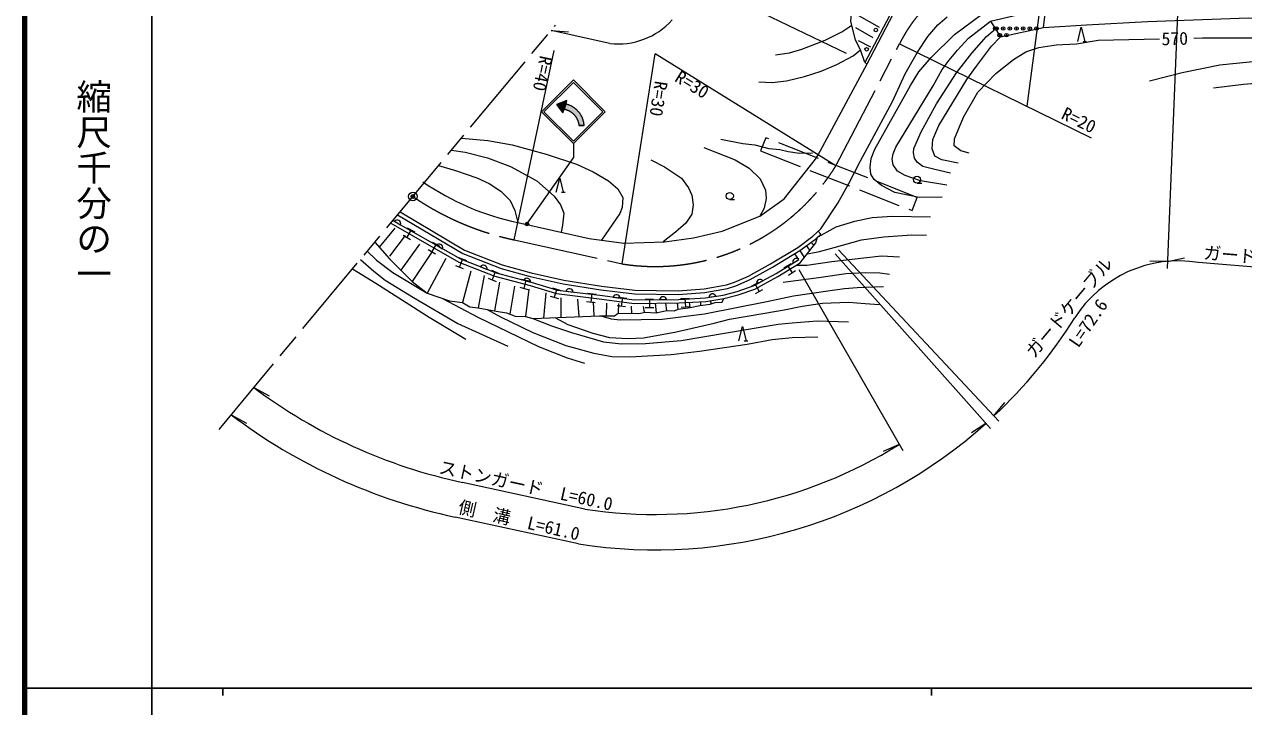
# Model space of a CAD drawing. Units: millimetres, scale not verified. Extents: x 40000 to 680000, y 20000 to 380000.
# Drawn here: x 40000 to 212046, y 202409 to 298710 of the extents above; entities that cross this region are included whole.
import ezdxf
from ezdxf.enums import TextEntityAlignment as Align

# ---------------------------------------------------------------- set-up
doc = ezdxf.new("R2010")
doc.units = ezdxf.units.MM
doc.header["$LTSCALE"] = 1000
doc.header["$PDMODE"] = 32
doc.header["$PDSIZE"] = 500
doc.linetypes.add('CHAIN', pattern=[18.5, 12, -1.5, 3.5, -1.5])
doc.linetypes.add('DASHED', pattern=[7.5, 6, -1.5])
for name, color, linetype, lineweight in [('M-BGD', 7, 'Continuous', 13), ('M-BMK', 2, 'CHAIN', 13), ('M-BMK-SRVR', 3, 'Continuous', 13), ('M-STR-HTXT', 7, 'Continuous', 13), ('M-STR-STRC', 7, 'Continuous', 13), ('M-TTL', 2, 'Continuous', 140), ('M-TTL-BAND', 7, 'Continuous', 25)]:
    doc.layers.add(name, color=color, linetype=linetype, lineweight=lineweight)
doc.layers.add('M-OTRS', color=6, linetype='Continuous')
doc.styles.add('@ＭＳ ゴシック', font='')
doc.styles.add('ＭＳ ゴシック', font='')
doc.styles.get('@ＭＳ ゴシック').set_extended_font_data('@MS Gothic')
doc.styles.get('ＭＳ ゴシック').set_extended_font_data('MS Gothic')

msp = doc.modelspace()

# ---------------------------------------------------------------- hatches: boundary and pattern name
at = {"layer": 'M-STR-HTXT'}
msp.add_hatch(color=256, dxfattribs=at).paths.add_polyline_path([(111138, 270644, -1), (110699, 270405, -1)])
at = {"layer": 'M-STR-STRC'}
for points in [[(116396, 287461), (116562, 287981), (115092, 287416), (116003, 286232), (116169, 286751), (116169, 286751)], [(116400, 287474), (116400, 287474), (116562, 287981), (115092, 287416), (116003, 286232), (116169, 286751), (116169, 286751)], [(118301, 286249), (118265, 286295), (118228, 286340), (118191, 286384), (118152, 286428), (118113, 286471), (118074, 286513), (118033, 286555), (117992, 286596), (117950, 286636), (117907, 286675), (117864, 286714), (117820, 286752), (117775, 286789), (117730, 286826), (117684, 286861), (117638, 286896), (117591, 286930), (117543, 286963), (117495, 286995), (117446, 287027), (117397, 287057), (117347, 287087), (117296, 287116), (117246, 287144), (117194, 287171), (117142, 287197), (117090, 287223), (117037, 287247), (116984, 287270), (116931, 287293), (116877, 287314), (116822, 287335), (116768, 287355), (116713, 287373), (116658, 287391), (116602, 287408), (116546, 287424), (116490, 287439), (116434, 287452), (116396, 287461), (116169, 286751), (116173, 286750), (116217, 286741), (116261, 286731), (116305, 286720), (116349, 286709), (116392, 286697), (116436, 286684), (116479, 286670), (116521, 286655), (116564, 286640), (116606, 286624), (116648, 286607), (116689, 286590), (116731, 286572), (116772, 286553), (116812, 286533), (116853, 286513), (116893, 286492), (116932, 286470), (116971, 286448), (117010, 286425), (117048, 286401), (117086, 286377), (117124, 286352), (117161, 286326), (117198, 286299), (117234, 286272), (117269, 286245), (117305, 286217), (117339, 286188), (117374, 286158), (117407, 286128), (117440, 286098), (117473, 286066), (117505, 286035), (117536, 286002), (117567, 285969), (117598, 285936), (117627, 285902), (117657, 285868), (117685, 285833), (117713, 285797), (117740, 285761), (117767, 285725), (117793, 285688), (117818, 285651), (117843, 285613), (117867, 285575), (117891, 285536), (117913, 285497), (117935, 285458), (117957, 285418), (117977, 285378), (117997, 285337), (118017, 285297), (118035, 285255), (118053, 285214), (118070, 285172), (118086, 285130), (118102, 285088), (118117, 285045), (118131, 285002), (118144, 284959), (118157, 284916), (118169, 284872), (118180, 284829), (118190, 284785), (118200, 284741), (118209, 284696), (118217, 284652), (118224, 284607), (118230, 284563), (118236, 284518), (118241, 284473), (118245, 284428), (118988, 284429), (118984, 284487), (118979, 284545), (118973, 284603), (118965, 284661), (118957, 284718), (118948, 284775), (118937, 284832), (118926, 284889), (118914, 284946), (118901, 285003), (118886, 285059), (118871, 285115), (118855, 285171), (118838, 285226), (118820, 285281), (118801, 285336), (118781, 285391), (118760, 285445), (118738, 285499), (118715, 285552), (118691, 285605), (118666, 285658), (118641, 285710), (118614, 285761), (118587, 285812), (118558, 285863), (118529, 285913), (118499, 285963), (118468, 286012), (118436, 286061), (118404, 286109), (118370, 286156), (118336, 286203)]]:
    msp.add_hatch(color=256, dxfattribs=at).paths.add_polyline_path(points)

# ---------------------------------------------------------------- linework, layer by layer
at = {"layer": 'M-BGD'}
for p, q in [((156731, 300537), (160630, 298331)), ((157293, 298277), (159711, 296865)), ((157657, 296432), (159399, 295557)), ((189390, 296300), (189890, 296300)), ((165964, 276291), (166631, 276291)), ((115788, 275022), (116288, 275022)), ((139545, 273986), (140211, 273986)), ((92225, 270920), (93086, 270429)), ((92255, 269928), (90073, 267259)), ((93732, 268887), (91500, 265982)), ((93441, 268958), (94483, 268363)), ((94558, 269702), (93962, 268661)), ((94037, 270000), (95079, 269405)), ((152390, 269101), (152014, 269503)), ((95741, 267690), (93120, 263995)), ((97532, 266673), (94699, 262393)), ((96972, 266940), (98014, 266344)), ((98089, 267684), (97493, 266642)), ((97568, 267982), (98610, 267386)), ((98153, 267532), (99013, 267040)), ((150072, 265822), (149473, 266803)), ((150856, 266838), (150387, 267478)), ((151384, 267523), (151121, 267798)), ((99480, 265654), (96819, 260788)), ((101261, 265815), (102378, 265376)), ((101819, 265596), (101381, 264479)), ((147183, 264349), (148207, 264975)), ((148450, 265006), (149295, 265522)), ((100822, 264698), (101939, 264259)), ((102983, 263875), (101810, 259431)), ((104859, 263251), (104045, 258676)), ((104359, 264491), (105281, 264128)), ((105895, 263995), (107012, 263556)), ((106453, 263775), (106015, 262658)), ((147695, 264662), (148320, 263638)), ((147808, 263325), (148832, 263950)), ((105456, 262878), (106573, 262439)), ((107041, 262326), (106359, 258286)), ((109175, 261770), (108498, 257817)), ((109894, 261602), (111054, 261294)), ((110202, 262762), (111362, 262454)), ((110457, 262591), (111415, 262336)), ((110782, 262608), (110474, 261448)), ((142589, 261765), (143642, 262340)), ((143115, 262053), (143691, 261000)), ((143330, 262056), (144200, 262531)), ((111170, 261323), (110692, 257493)), ((113573, 260835), (113244, 257253)), ((114197, 260357), (115347, 260013)), ((114542, 261507), (115691, 261163)), ((115116, 261335), (114772, 260185)), ((115705, 260095), (115701, 257358)), ((116437, 261053), (117420, 260933)), ((118036, 259912), (118227, 257465)), ((119482, 260782), (120674, 260636)), ((120078, 260709), (119933, 259518)), ((123089, 260216), (124070, 260081)), ((123802, 260219), (124991, 260055)), ((124396, 260137), (124232, 258948)), ((127597, 259927), (128797, 259944)), ((128197, 259936), (128214, 258736)), ((129636, 259856), (130626, 259870)), ((132608, 260008), (133806, 260077)), ((133207, 260043), (133276, 258845)), ((136584, 260182), (137564, 260331)), ((143164, 260712), (144217, 261287)), ((119337, 259591), (120528, 259445)), ((120281, 259525), (120364, 257555)), ((122130, 259335), (122103, 257573)), ((123638, 259030), (124826, 258866)), ((123858, 259301), (123787, 257929)), ((125603, 258928), (125656, 257903)), ((127334, 258906), (127455, 258073)), ((127614, 258728), (128814, 258744)), ((129008, 259347), (129153, 258015)), ((130463, 259367), (130602, 258305)), ((132103, 259390), (132231, 258514)), ((132677, 258810), (133875, 258879)), ((133814, 259477), (133918, 258761)), ((135399, 259568), (135390, 259024)), ((136813, 259711), (136845, 259228)), ((141588, 254053), (142088, 254053))]:
    msp.add_line(p, q, dxfattribs=at)
for points in [[(158617, 293313), (158003, 295116), (157273, 296481), (156620, 299153), (156788, 301238), (157441, 302458), (157916, 303552), (159488, 305053), (161061, 305940), (163276, 306595), (163839, 306784), (164930, 307422), (166130, 307642), (166835, 307569)], [(169514, 274329), (166274, 274273), (162844, 275001), (160942, 275958), (159898, 276828), (159461, 277548), (159326, 278555), (159479, 279771), (160023, 281080), (165052, 290096), (166234, 292022), (167965, 294042), (171263, 297265), (175045, 300105), (182472, 304562)], [(170190, 276008), (166436, 276626), (164289, 277401), (163189, 277984), (162600, 278875), (162438, 279692), (162609, 280458), (162964, 281357), (168252, 290049), (169532, 292326), (170496, 293642), (171675, 295052), (173202, 296744), (176322, 299186), (184139, 300985), (187981, 302223), (189970, 302745), (193846, 303701)], [(163386, 302462), (158617, 293313), (158928, 293151), (163684, 302278)], [(93017, 272251), (102109, 266853), (107438, 264776), (111511, 263655), (116125, 262626), (121435, 261778), (126154, 261203), (132233, 261110), (135932, 261402), (139067, 261945), (140195, 262327), (142167, 263187), (145303, 264900), (149130, 267237), (151271, 268808), (152394, 269857), (154777, 273490), (156316, 276255), (157972, 279468), (162479, 287826), (164277, 291733), (166024, 294778), (167475, 297015), (168881, 298642), (170204, 299794)], [(176322, 299186), (177735, 296972), (183824, 298277), (184139, 300985)], [(183824, 298277), (189872, 298648), (198492, 299118), (212753, 299620), (220023, 299288), (234333, 298374), (238675, 298110), (239841, 298277)], [(145986, 294405), (147957, 294702), (149718, 295233), (152999, 296487), (155362, 297676), (156753, 298607)], [(170696, 277721), (168453, 278228), (166796, 278627), (165963, 279240), (165585, 279829), (165468, 280582), (165525, 281176), (166563, 283555), (168713, 287513), (171528, 291868), (173711, 294652), (175757, 296991), (177029, 298079)], [(188640, 296300), (189140, 298300), (189640, 296300)], [(171781, 279114), (169446, 279608), (168472, 280097), (168077, 281154), (168204, 282478), (169021, 284417), (172983, 290911), (174338, 292830), (176449, 295613), (177735, 296972)], [(173331, 280516), (172133, 280880), (171201, 281552), (171245, 282543), (172510, 285619), (174544, 289126), (177086, 291775), (179587, 293733), (181330, 294835), (183128, 295468), (185598, 295832), (188472, 295980), (191518, 296467), (200200, 296663)], [(205028, 296771), (206238, 296799), (217555, 296815), (232868, 295982), (236766, 295355), (243867, 293661), (248880, 291902), (254814, 289973)], [(143632, 290618), (145502, 290508), (147550, 290743), (150085, 291336), (152452, 292101), (154654, 293040), (156939, 294270), (158003, 295116)], [(109617, 270741), (119697, 268497), (124609, 267830), (130324, 267998), (134418, 268559), (138474, 269520), (143758, 271624), (147216, 274089), (151658, 279696), (151967, 280224), (158928, 293151)], [(198782, 290727), (203360, 291924), (208678, 292978), (213755, 293499), (223528, 294110), (226305, 294025), (232102, 293309), (235338, 292702), (240188, 291418), (245167, 289343), (251914, 285032), (258055, 281091), (262090, 278225)], [(207784, 289751), (212053, 290259), (218261, 290789), (224721, 290594), (228464, 290419), (235169, 289189), (239505, 288038), (242431, 286891), (250013, 282650), (254616, 279978), (260187, 276541)], [(101681, 282660), (105410, 282303), (108824, 281685), (113618, 280413), (117906, 278978), (120268, 277907), (122417, 276632), (123724, 275481), (124460, 274285), (124351, 272845), (124017, 272027), (121436, 268261)], [(138254, 282526), (141390, 281894), (143060, 281727), (145064, 281206), (146583, 281048), (147766, 280777), (149396, 280545), (151199, 280571)], [(100253, 280945), (102206, 280657), (105335, 279875), (108589, 278639), (112330, 276648), (114745, 274479), (115651, 273219), (116106, 272081), (115948, 270371), (115728, 269381)], [(135885, 281308), (140283, 279570), (142267, 278424), (143826, 276905), (144573, 275305), (144680, 274120), (144374, 272778), (143758, 271624)], [(98453, 278782), (100822, 278102), (103833, 277037), (105597, 276238), (107216, 275189), (108559, 273843), (109224, 272449), (109617, 270740)], [(128393, 279606), (130336, 278595), (132713, 276999), (133735, 275657), (134207, 274597), (134363, 273223), (134187, 271926), (133360, 270653), (131883, 269379), (130126, 267992)], [(115038, 275022), (115538, 277022), (116038, 275022)], [(91687, 270652), (101312, 265150), (106404, 263150), (111355, 261835), (115106, 260712), (121507, 259930), (126029, 259305), (132387, 259394), (136171, 259613), (138709, 259999), (140731, 260546), (143051, 261334), (146329, 263125), (149472, 265044), (151671, 267895), (151923, 268665)], [(92012, 271043), (101528, 265602), (106560, 263626), (111491, 262316), (115209, 261203), (121572, 260426), (126060, 259806), (132369, 259894), (136119, 260111), (138606, 260489), (140585, 261025), (142850, 261794), (146078, 263558), (149295, 265522), (148710, 266336)], [(92661, 271823), (101867, 266357), (107265, 264253), (111378, 263121), (116021, 262085), (121359, 261233), (126117, 260654), (132250, 260560), (136001, 260855), (139203, 261410), (140394, 261814), (142409, 262693), (145578, 264424), (149437, 266780), (151622, 268384), (152390, 269101)], [(152006, 268742), (154570, 270145), (157203, 270932), (159619, 271441), (162470, 271635), (167875, 271545)], [(150493, 266315), (152221, 266629), (154264, 267237), (158136, 268318), (161271, 268720), (165247, 269013), (167290, 268950)], [(88383, 266683), (89703, 265433), (91983, 263702), (96819, 260788)], [(89450, 267965), (91541, 265596), (94699, 262393), (96819, 260788), (99969, 259696), (101810, 259431), (102868, 258839), (104045, 258676), (106573, 258250), (108035, 258007), (109266, 257503), (110692, 257493), (111766, 257186), (112922, 257240), (121141, 257588), (123295, 257555), (123787, 257929), (126687, 257889), (127612, 258111), (129153, 258015), (130602, 258305), (131743, 258270), (132239, 258515), (133969, 258768), (135330, 259016), (136779, 259206), (137457, 259430), (138465, 259481), (138709, 259999)], [(87417, 265523), (89310, 263855), (90887, 262615), (94914, 260163), (101181, 256506), (108217, 253307)], [(148913, 264703), (150422, 264735), (153946, 265224), (158445, 265750), (160931, 266017), (163473, 265888)], [(86307, 264189), (89613, 262186), (97097, 257386), (102276, 254259)], [(147074, 262339), (152455, 263044), (155901, 263539), (158622, 263693), (160715, 263624), (162080, 263432)], [(121340, 257585), (122819, 257163), (124061, 257003), (129983, 257091), (135980, 257842), (144746, 259614), (148541, 260379), (153385, 261088), (155743, 261445), (157520, 261566), (161212, 261699)], [(99019, 260025), (103988, 257397), (112524, 253232), (116587, 251656), (119015, 250870)], [(105309, 258463), (107178, 257417), (111764, 255235), (116398, 253360), (120360, 252313), (122890, 251811), (125417, 251787), (131254, 252108), (135252, 252579), (141989, 253582), (145508, 254207), (148337, 254489), (151979, 254583)], [(114858, 257322), (116676, 256353), (120220, 255123), (122552, 254534), (125182, 254393), (127346, 254482), (131777, 255254), (137346, 256528), (139502, 257086), (144477, 257968), (147200, 258437), (149730, 258938), (152600, 259337), (156278, 259500), (158621, 259331), (160625, 259152)], [(111766, 257186), (114392, 256158), (117225, 255236), (121729, 253922), (124261, 253614), (127628, 253658), (132678, 254101), (142399, 255756), (146366, 256403), (148320, 256596), (151856, 256871), (156274, 256726)], [(140838, 254053), (141338, 256053), (141838, 254053)]]:
    msp.add_lwpolyline(points, dxfattribs=at)
at = {"layer": 'M-BGD', "linetype": 'DASHED'}
msp.add_lwpolyline([(144603, 282718), (143870, 280857), (165269, 272426), (166002, 274287)], close=True, dxfattribs=at)
at = {"layer": 'M-BGD'}
for centre, radius in [((160150, 297907), 250), ((158852, 295196), 250), ((165964, 276791), 500), ((139545, 274486), 500)]:
    msp.add_circle(centre, radius, dxfattribs=at)
for centre, radius, start, end in [((117414, 307421), 37500, 235.6054, 258.00065), ((92607, 270590), 505, 341.41656, 139.07476), ((98534, 267201), 505, 341.41656, 139.07476), ((148923, 265180), 505, 42.58389, 200.24208), ((104784, 264218), 505, 349.72554, 147.38373), ((110911, 262369), 505, 356.29297, 153.95116), ((143812, 262208), 505, 39.81949, 197.47769), ((116917, 260896), 505, 4.20753, 161.86572), ((123566, 260052), 505, 3.30835, 160.96654), ((130132, 259765), 505, 11.97207, 169.63026), ((137089, 260159), 505, 19.82292, 177.48112)]:
    msp.add_arc(centre, radius, start, end, dxfattribs=at)
for p in [(176999, 298125), (177188, 298125), (178125, 298125), (179063, 298125), (180000, 298125), (180938, 298125), (181875, 298125), (182813, 298125), (177598, 297188), (177656, 297188), (178594, 297188)]:
    msp.add_point(p, dxfattribs=at)
at = {"layer": 'M-BMK'}
for p, q in [((67463, 241549), (114931, 298580)), ((154517, 278751), (163504, 295981)), ((109097, 268295), (124365, 264898))]:
    msp.add_line(p, q, dxfattribs=at)
for centre, radius, start, end in [((181458, 287168), 20000, 82.48972, 153.85481), ((129005, 294537), 30000, 261.10181, 328.25224), ((117414, 307421), 40000, 235.6054, 258.00065)]:
    msp.add_arc(centre, radius, start, end, dxfattribs=at)
at = {"layer": 'M-BMK-SRVR'}
msp.add_circle((94818, 274414), 600, dxfattribs=at)
at = {"layer": 'M-OTRS'}
msp.add_point((94818, 274414), dxfattribs=at)
msp.add_point((94818, 274414), dxfattribs=at)
at = {"layer": 'M-STR-HTXT'}
for p, q in [((156021, 294587), (128980, 307634)), ((184072, 306996), (181458, 287168)), ((202823, 302899), (201245, 264244)), ((122608, 296022), (114335, 297863)), ((114335, 297863), (116782, 297669)), ((163504, 295981), (190544, 282708)), ((109097, 268295), (114776, 295013)), ((124365, 264898), (129005, 294537)), ((154517, 278751), (129005, 294537)), ((110919, 270525), (117468, 279883)), ((154879, 266876), (177499, 242702)), ((154415, 266322), (176345, 241644)), ((201286, 265252), (198832, 265305)), ((201286, 265252), (203688, 265761)), ((225291, 263502), (205674, 265102)), ((149291, 264123), (163938, 238546)), ((72375, 247450), (74528, 246271)), ((176815, 243432), (178345, 245352)), ((69173, 243602), (71322, 242417)), ((175681, 242392), (173633, 241038)), ((163440, 239414), (161194, 238424)), ((119096, 230296), (101833, 234057)), ((118178, 225379), (100781, 229169))]:
    msp.add_line(p, q, dxfattribs=at)
msp.add_circle((110919, 270525), 250, dxfattribs=at)
for centre, radius, start, end in [((123805, 306204), 10251, 263.29535, 317.98302), ((202889, 247930), 17397, 80.78897, 147.51049), ((129023, 294407), 69875, 313.15425, 327.89844), ((117414, 307421), 75000, 233.09322, 258.01019), ((117414, 307421), 80000, 232.91404, 258.00065), ((129023, 294407), 69875, 261.07091, 311.89172), ((129023, 294407), 64875, 261.19807, 302.03998)]:
    msp.add_arc(centre, radius, start, end, dxfattribs=at)
at = {"layer": 'M-STR-STRC'}
for p, q in [((112968, 286383), (117468, 290883)), ((121969, 286383), (117468, 290883)), ((113322, 286383), (117468, 290529)), ((121615, 286383), (117468, 290529)), ((116562, 287981), (115092, 287416)), ((115092, 287416), (116003, 286232)), ((116003, 286232), (116562, 287981)), ((112968, 286383), (117468, 281882)), ((113322, 286383), (117468, 282236)), ((117468, 282236), (121615, 286383)), ((117469, 281883), (121969, 286383)), ((118988, 284429), (118245, 284428)), ((117468, 281882), (117468, 279883))]:
    msp.add_line(p, q, dxfattribs=at)
for points in [[(116562, 287981), (115092, 287416), (116003, 286232)], [(116562, 287981), (115092, 287416), (116003, 286232)], [(116396, 287461), (116562, 287981), (115092, 287416), (116003, 286232), (116169, 286751)], [(116396, 287461), (116169, 286751), (116169, 286751), (116173, 286750), (116217, 286741), (116261, 286731), (116305, 286720), (116349, 286709), (116392, 286697), (116436, 286684), (116479, 286670), (116521, 286655), (116564, 286640), (116606, 286624), (116648, 286607), (116689, 286590), (116731, 286572), (116772, 286553), (116812, 286533), (116853, 286513), (116893, 286492), (116932, 286470), (116971, 286448), (117010, 286425), (117048, 286401), (117086, 286377), (117124, 286352), (117161, 286326), (117198, 286299), (117234, 286272), (117269, 286245), (117305, 286217), (117339, 286188), (117374, 286158), (117407, 286128), (117440, 286098), (117473, 286066), (117505, 286035), (117536, 286002), (117567, 285969), (117598, 285936), (117627, 285902), (117657, 285868), (117685, 285833), (117713, 285797), (117740, 285761), (117767, 285725), (117793, 285688), (117818, 285651), (117843, 285613), (117867, 285575), (117891, 285536), (117913, 285497), (117935, 285458), (117957, 285418), (117977, 285378), (117997, 285337), (118017, 285297), (118035, 285255), (118053, 285214), (118070, 285172), (118086, 285130), (118102, 285088), (118117, 285045), (118131, 285002), (118144, 284959), (118157, 284916), (118169, 284872), (118180, 284829), (118190, 284785), (118200, 284741), (118209, 284696), (118217, 284652), (118224, 284607), (118230, 284563), (118236, 284518), (118241, 284473), (118245, 284428), (118245, 284428), (118988, 284429), (118988, 284429), (118984, 284487), (118979, 284545), (118973, 284603), (118965, 284661), (118957, 284718), (118948, 284775), (118937, 284832), (118926, 284889), (118914, 284946), (118901, 285003), (118886, 285059), (118871, 285115), (118855, 285171), (118838, 285226), (118820, 285281), (118801, 285336), (118781, 285391), (118760, 285445), (118738, 285499), (118715, 285552), (118691, 285605), (118666, 285658), (118641, 285710), (118614, 285761), (118587, 285812), (118558, 285863), (118529, 285913), (118499, 285963), (118468, 286012), (118436, 286061), (118404, 286109), (118370, 286156), (118336, 286203), (118301, 286249), (118265, 286295), (118228, 286340), (118191, 286384), (118152, 286428), (118113, 286471), (118074, 286513), (118033, 286555), (117992, 286596), (117950, 286636), (117907, 286675), (117864, 286714), (117820, 286752), (117775, 286789), (117730, 286826), (117684, 286861), (117638, 286896), (117591, 286930), (117543, 286963), (117495, 286995), (117446, 287027), (117397, 287057), (117347, 287087), (117296, 287116), (117246, 287144), (117194, 287171), (117142, 287197), (117090, 287223), (117037, 287247), (116984, 287270), (116931, 287293), (116877, 287314), (116822, 287335), (116768, 287355), (116713, 287373), (116658, 287391), (116602, 287408), (116546, 287424), (116490, 287439), (116434, 287452)]]:
    msp.add_lwpolyline(points, close=True, dxfattribs=at)
at = {"layer": 'M-TTL'}
msp.add_line((40000, 380000), (40000, 20000), dxfattribs=at)
at = {"layer": 'M-TTL-BAND'}
for p, q in [((58000, 370000), (58000, 20000)), ((40000, 205000), (579000, 205000)), ((68000, 205000), (68000, 204000)), ((168000, 205000), (168000, 204000))]:
    msp.add_line(p, q, dxfattribs=at)

# ---------------------------------------------------------------- texts
at = {"layer": 'M-BGD', "style": 'ＭＳ ゴシック'}
msp.add_text('570', height=1833, rotation=1.29, dxfattribs=at).set_placement((202332, 296711), align=Align.MIDDLE_CENTER)
at = {"layer": 'M-STR-HTXT', "style": 'ＭＳ ゴシック'}
for s, rotation, p in [('R=40', 258.001, (114565, 294018)), ('R=30', 328.252, (132590, 292319))]:
    msp.add_text(s, height=1833, rotation=rotation, dxfattribs=at).set_placement(p, align=Align.TOP_LEFT)
for s, rotation, p in [('R=30', 261.102, (128437, 290903)), ('R=20', 333.855, (185920, 284978))]:
    msp.add_text(s, height=1833, rotation=rotation, dxfattribs=at).set_placement(p, align=Align.BOTTOM_LEFT)
for s, rotation, p in [('ガードケーブル\u3000L=68.0', 355.338, (219977, 263936)), ('ガードケーブル', 50, (188547, 257843)), ('L=72.6', 55.361, (191310, 255717)), ('ストンガード\u3000L=60.0', 347.71, (110465, 232177)), ('側\u3000溝\u3000L=61.0', 347, (109480, 227275))]:
    msp.add_text(s, height=1833, rotation=rotation, dxfattribs=at).set_placement(p, align=Align.BOTTOM_CENTER)
at = {"layer": 'M-TTL-BAND', "style": '@ＭＳ ゴシック'}
msp.add_text('縮尺千分の一', height=3666, rotation=270, dxfattribs=at).set_placement((49777, 261030), align=Align.MIDDLE_RIGHT)

doc.saveas('drawing.dxf')
